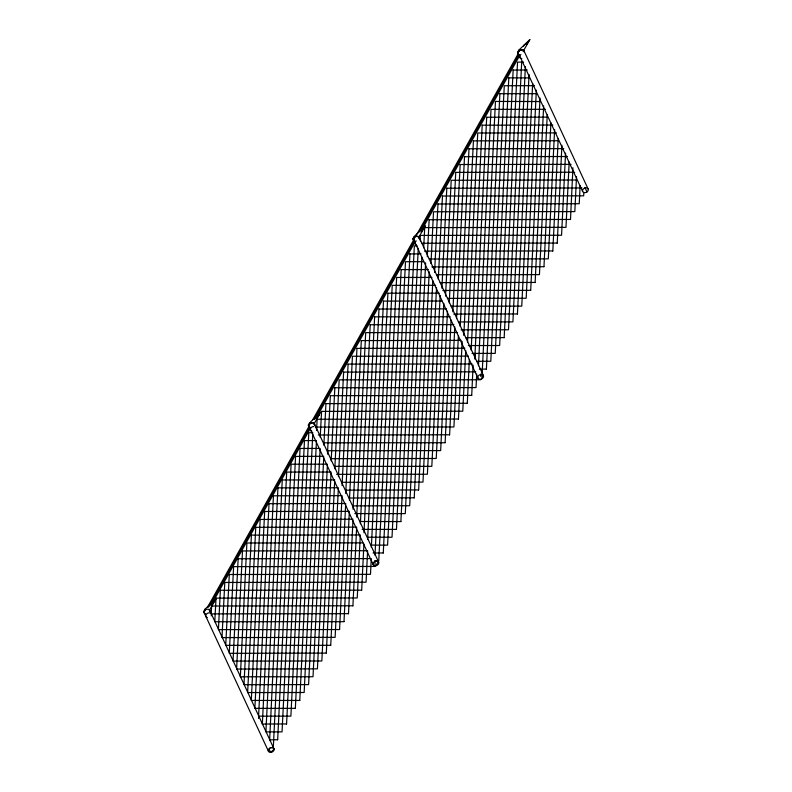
<?xml version="1.0" encoding="UTF-8"?>
<svg xmlns="http://www.w3.org/2000/svg" width="792" height="792" viewBox="0 0 792 792"><rect width="100%" height="100%" fill="white"/><g stroke="black" fill="none" stroke-linecap="round" stroke-linejoin="round"><path stroke-width="1.19" d="M211.226 613.84L211.613 606.098M216.028 598.217L214.771 621.75L344.065 621.68M361.756 590.169L220.354 590.258L218.424 629.62L339.639 629.551M330.799 645.312L225.73 645.351L229.294 574.586M273.309 747.717L286.684 472.091L331.086 472.042L321.849 660.983L233.036 661.092L238.145 558.825M323.73 457.43L313.008 676.734L240.342 676.823L246.886 542.995L362.954 542.847M251.41 535.194L243.985 684.694L308.583 684.615L320.136 448.43M316.424 441.688L304.158 692.495L247.639 692.564L255.767 527.185M299.841 700.455L251.292 700.435L260.192 519.304M295.416 708.335L254.856 708.394L264.677 511.563M304.475 440.669L290.892 716.126L258.598 716.166L269.032 503.554M258.588 718.463L258.637 716.116M262.35 724.116L273.458 495.673M295.565 456.291L282.051 731.877L265.904 731.897L277.942 487.931M300.049 448.539L286.575 724.086M312.771 433.828L299.782 700.326M316.503 430.511L317.156 419.344M320.206 437.253L321.572 411.464M323.859 445.124L325.938 403.455M327.512 452.984L330.353 395.584M327.561 454.143L327.72 450.826M242.5 550.816L236.6 669.062L317.424 668.864L327.442 464.171M331.165 460.855L334.838 387.832M334.818 468.725L339.164 379.873L480.566 379.784M326.314 653.053L334.689 481.031M338.471 476.596L343.619 371.943M338.392 487.773L330.739 645.173M342.065 485.585L348.104 364.201M224.809 582.328L221.988 637.59L335.115 637.352L342.045 495.643L273.517 495.812M345.718 493.456L352.43 356.242L468.498 356.103M269.092 503.682L345.698 503.514L339.58 629.422M349.421 500.197L356.954 348.45M349.292 512.503L344.005 621.542M353.024 509.187L361.31 340.441M352.945 520.374L348.49 613.8M356.776 517.077L356.945 513.761L354.796 513.572M360.38 523.799L370.22 324.819M215.929 598.138L357.232 597.96L360.251 536.105M363.974 532.788L374.636 316.939M363.904 543.975L361.687 590.03M367.597 539.51L379.002 308.93M367.607 550.717L366.072 582.209L224.879 582.466M371.339 547.401L383.486 301.178M229.195 574.507L370.498 574.329L371.21 559.706M374.992 555.271L387.902 293.307M326.274 653.103L229.294 653.321L233.62 566.626L374.913 566.448L375.19 560.825M374.715 560.894L378.754 560.885L392.228 285.348L435.62 285.288M371.557 545.104L387.595 545.134L401.168 269.666M367.904 537.233L392.02 537.253L405.494 261.707L423.661 261.687M396.475 529.323L409.959 253.787M356.756 513.572L405.286 513.622L418.265 248.203M420.037 239.907L420.354 235.491M421.859 257.192L409.702 505.742L353.291 505.9M423.69 247.777L424.72 227.482M425.621 262.815L414.226 497.95M427.284 256.766L429.145 219.602M429.224 271.805L418.651 490.07M430.997 263.508L433.521 211.781L574.824 211.603L576.527 176.735M432.818 280.794L422.968 482.11L342.144 482.308M434.59 272.507L437.986 203.851M336.56 474.349L427.393 474.23L436.521 287.536M438.293 279.249L442.471 196.099M440.174 295.406L431.818 466.359L334.848 466.359M441.896 288.238L446.827 188.09M443.827 303.277L436.234 458.479L331.373 458.687M445.55 296.109L451.212 180.269L576.289 180.002M327.621 450.737L440.659 450.599L447.48 311.137M449.252 302.851L455.737 172.468M445.124 442.669L451.074 320.136M452.846 311.84L460.162 164.597M454.786 326.878L449.608 434.927M456.558 318.582L464.518 156.578M316.77 427.086L453.925 426.967L458.38 335.867M460.211 326.452L469.003 148.837M462.142 341.491L458.449 419.176M463.805 335.442L473.428 140.956M321.473 411.385L462.766 411.216L465.736 350.48M467.518 342.184L477.744 132.997L556.469 132.907M469.339 359.469L467.29 403.415M471.161 350.054L482.209 125.077M473.101 365.092L471.715 395.545M474.814 357.925L486.694 117.325M474.863 359.093L475.141 353.509M334.739 387.753L476.042 387.575L476.695 374.081M478.467 365.795L491.01 109.365L545.51 109.296M480.625 376.329L480.734 374.081M476.675 361.291L490.802 361.281L504.276 85.734L534.551 85.694M508.801 77.943L495.228 353.4L472.012 353.43M468.359 345.56L499.643 345.52L513.157 69.924M458.41 321.958L512.909 321.889L525.393 66.587M529.046 74.458L517.433 314.097M532.65 83.447L521.76 306.138L451.103 306.217M447.45 298.356L526.175 298.257L536.352 90.189M540.005 98.059L530.699 290.466M543.659 105.93L535.125 282.586M436.501 274.755L539.441 274.626L547.252 114.919M550.905 122.79L543.965 266.825M554.618 129.532L548.292 258.865L429.195 259.014M558.212 138.521L552.816 251.074M561.914 145.263L557.231 243.194M565.567 153.133L561.558 235.234L420.255 235.412M424.779 227.611L565.973 227.353L569.171 162.132M572.933 167.746L570.497 219.562M438.045 203.98L579.239 203.722L580.12 185.734M583.833 192.476L583.664 195.852L442.372 196.02M539.748 101.534L495.475 101.435M547.054 117.147L486.585 117.246M208.058 606.276L309.167 426.106M210.543 603.9L309.83 426.967M205.019 609.177L203.712 611.503L204.069 612.266L205.375 609.929L205.019 609.177L215.998 598.643L211.89 604.91M309.632 422.819L309.979 423.581L308.672 425.918L308.316 425.155L309.632 422.819L320.602 412.295L313.978 424.076M414.236 236.471L414.592 237.234L413.275 239.57L412.929 238.808L414.236 236.471L425.205 225.948L421.106 232.214M518.839 50.124L517.532 52.46L517.889 53.212L519.196 50.886L518.839 50.124L529.818 39.6L526.413 44.877M312.781 419.661L413.949 239.461M416.344 235.165L518.116 53.886M314.077 419.413L414.612 240.322M419.453 231.69L518.78 54.747M523.453 46.421L524.324 44.867M213.454 601.078L310.355 428.452M317.018 416.592L415.137 241.808M422.403 228.858L519.304 56.232M523.185 51.381L529.818 39.6M418.582 237.729L425.205 225.948M209.365 610.424L215.998 598.643M375.962 565.745L378.279 561.637L377.863 561.32A3.019 2.247 -24.9 0 0 373.349 562.835A3.019 2.247 -24.9 0 0 375.329 565.825L376.081 565.736A3.019 2.247 -24.9 0 0 378.348 561.696M481.407 378.962L483.348 375.517M316.493 418.562L319.295 414.632L317.602 416.245M525.977 44.362L528.502 41.936M412.929 238.808L414.612 237.184M421.364 230.71L423.898 228.284M308.316 425.155L310.009 423.532M314.226 419.493L315.919 417.869M207.93 607.454L211.306 604.217M212.999 602.593L214.681 600.979M273.903 749.549L273.131 747.896A3.019 2.247 -24.9 0 0 268.429 749.826A3.019 2.247 -24.9 0 0 271.607 752.242A3.019 2.247 -24.9 0 0 273.616 748.272L273.903 749.549L270.597 752.4L269.042 749.054M521.69 62.043L508.494 329.769L461.053 329.828M324.077 442.817L445.084 442.728M360.598 521.502L400.96 521.582M513.147 70.082L527.254 69.963M508.702 77.854L528.987 77.913M499.96 93.694L536.293 93.654M495.455 101.594L482.001 376.982M482.269 125.205L552.816 125.037M464.577 156.717L567.418 156.509M446.807 188.249L582.031 187.981M429.125 219.75L570.438 219.434M409.939 253.935L421.017 253.816M379.061 309.058L446.579 308.89M361.291 340.59L461.192 340.362M343.609 372.101L475.794 371.834M504.167 337.729L517.542 62.103L523.601 62.093M330.422 395.713L471.656 395.406M325.918 403.613L467.231 403.286M486.397 369.26L499.891 93.565M295.634 456.42L323.789 456.301M418.592 489.941L345.985 490.159M349.638 498.029L414.167 497.822M260.251 519.443L353.004 519.245M255.747 527.333L356.657 527.116L352.905 605.92M356.855 513.78L365.696 332.61L457.538 332.501M242.56 550.955L366.607 550.717M383.278 553.093L396.643 277.467L431.977 277.428M334.739 479.902L282.259 479.972L269.656 739.847M277.655 739.857L291.1 464.211L326.433 464.171M269.468 739.867L277.665 739.708M473.319 140.877L558.142 140.719M468.904 148.757L563.775 148.639M460.053 164.508L571.072 164.37M455.638 172.389L572.705 172.24M574.695 172.339L572.755 172.191M421.888 243.283L557.172 243.065M417.364 245.956L414.335 245.956L400.9 521.453M424.532 251.153L552.747 250.945M431.838 266.884L543.906 266.696M401.069 269.587L428.323 269.557M440.154 282.615L535.065 282.447M442.797 290.486L530.64 290.327M387.803 293.218L439.273 293.159M383.377 301.099L441.916 301.029M453.747 314.087L517.374 313.959M374.537 316.85L450.232 316.76M370.112 324.73L453.885 324.631M465.716 337.689L504.108 337.6M356.845 348.361L464.845 348.233M348.005 364.122L472.141 363.964M479.318 369.161L486.417 369.102M317.048 419.265L458.39 419.037M312.83 432.699L308.791 432.709L295.357 708.197M318.295 435.006L449.549 434.798M304.375 440.58L316.483 440.57M299.95 448.46L319.127 448.44M277.834 487.852L337.382 487.773M264.568 511.483L349.351 511.375M362.122 529.422L396.436 529.373M251.302 535.115L360.31 534.976M373.082 553.024L383.209 552.964M238.036 558.746L371.26 558.588M211.504 606.009L352.846 605.791M211.118 613.889L348.421 613.671M262.251 724.037L286.516 723.957M270.181 747.638L273.25 747.589M483.417 375.606L483.09 375.121A3.019 2.247 -24.9 0 0 478.081 376.259A3.019 2.247 -24.9 0 0 480.823 379.16L481.566 378.913A3.019 2.247 -24.9 0 0 483.417 375.606L418.889 236.818A3.019 2.247 -24.9 0 0 415.216 236.66A3.019 2.247 -24.9 0 0 413.711 239.778M523.948 50.737L588.149 189.031A3.019 2.247 -24.9 0 1 584.803 192.674A3.019 2.247 -24.9 0 1 583.239 189.1A3.019 2.247 -24.9 0 1 588.149 189.031M584.912 187.486L586.981 191.941M519.483 55.43L582.645 191.506M418.711 237.491L419.057 238.253A3.019 2.247 -24.9 0 0 417.483 236.58M414.236 240.897L477.913 378.081M314.483 423.888L378.675 562.181M314.097 423.839L314.454 424.601A3.019 2.247 -24.9 0 0 313.988 423.532M308.979 426.353L373.18 564.656M209.751 610.464L273.943 748.757M209.494 610.187L209.85 610.949M204.247 612.929L268.438 751.232M314.563 425.086A3.019 2.247 -24.9 0 0 314.157 423.393L313.662 423.017A3.019 2.247 -24.9 0 0 309.85 423.68A3.019 2.247 -24.9 0 0 309.306 426.848M205.643 613.939A3.019 2.247 -24.9 0 1 204.267 611.226A3.019 2.247 -24.9 0 1 207.801 609.206A3.019 2.247 -24.9 0 1 209.791 611.572M419.215 237.313A3.019 2.247 -24.9 0 1 419.354 237.887M414.533 240.649A3.019 2.247 -24.9 0 1 414.038 240.273M518.305 52.628A3.019 2.247 -24.9 0 1 521.423 49.589A3.019 2.247 -24.9 0 1 524.037 51.935M519.463 54.896A3.019 2.247 -24.9 0 1 517.889 52.906A3.019 2.247 -24.9 0 1 519.879 50.5M520.621 50.242A3.019 2.247 -24.9 0 1 522.086 50.223M523.205 50.837A3.019 2.247 -24.9 0 1 523.532 51.322M521.869 58.608A3.019 2.247 -24.9 0 1 519.621 57.153A3.019 2.247 -24.9 0 1 520.879 54.529M415.929 244.649A3.019 2.247 -24.9 0 1 416.275 240.877M420.285 240.817A3.019 2.247 -24.9 0 1 420.611 241.312M414.86 241.243A3.019 2.247 -24.9 0 1 413.335 238.946A3.019 2.247 -24.9 0 1 416.008 236.59M315.681 427.165A3.019 2.247 -24.9 0 1 316.147 428.234M311.939 431.224A3.019 2.247 -24.9 0 1 310.523 428.62A3.019 2.247 -24.9 0 1 313.85 426.492M310.256 427.591A3.019 2.247 -24.9 0 1 309.632 427.353M309.137 426.987A3.019 2.247 -24.9 0 1 309.682 423.819A3.019 2.247 -24.9 0 1 313.493 423.156M206.217 616.968A3.019 2.247 -24.9 0 1 208.484 612.929A3.019 2.247 -24.9 0 1 211.226 615.829M207.336 617.582A3.019 2.247 -24.9 0 1 206.712 617.344"/></g></svg>
